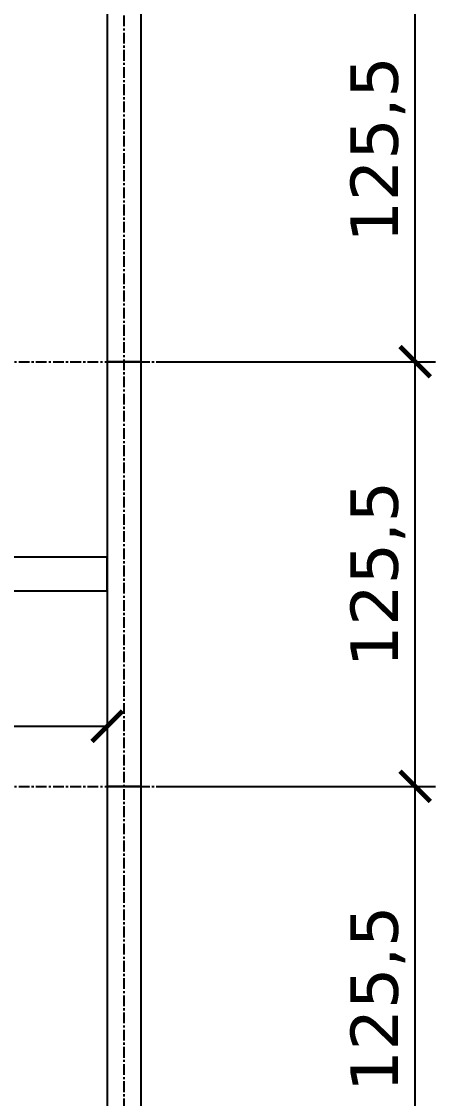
# Model space of a CAD drawing. Header units: centimetres. Extents: x -135 to 4099, y -1176 to 1044.
# Drawn here: x 717.7 to 840, y 227.3 to 545.5 of the extents above; entities that cross this region are included whole.
import ezdxf

# ---------------------------------------------------------------- set-up
doc = ezdxf.new("R2010")
doc.units = ezdxf.units.CM
doc.linetypes.add('CENTER', pattern=[5.08, 3.175, -0.635, 0.635, -0.635])
for name, color, linetype in [('AKS', 4, 'CENTER'), ('DIS_DUVAR_100', 30, 'Continuous'), ('IC_DUVAR_100', 30, 'Continuous'), ('OLCULER', 7, 'Continuous'), ('OZEL_PANEL_OLCU_CM', 3, 'Continuous')]:
    doc.layers.add(name, color=color, linetype=linetype)
doc.styles.add('PORTMAN', font='DejaVuSans.ttf')
doc.dimstyles.new('PORTMAN', dxfattribs={"dimtxt": 14, "dimasz": 9, "dimexe": 6, "dimexo": 5, "dimgap": 4, "dimtad": 1, "dimtxsty": 'PORTMAN', "dimblk": 'ARCHTICK', "dimcen": 2.5, "dimazin": 3, "dimtfac": 0.5, "dimtmove": 2, "dimatfit": 3})

# ---------------------------------------------------------------- blocks, each defined once
blk = doc.blocks.new('BOM_I15_1105p0_IC_DOLU')
blk.add_lwpolyline([(0, 0), (10, 0), (10, 110.5), (0, 110.5)], close=True)
blk = doc.blocks.new('BOM_D01_1255p0_DIS_DOLU')
blk.add_lwpolyline([(0, 0), (10, 0), (10, 125.5), (0, 125.5)], close=True)
blk = doc.blocks.new('_ARCHTICK')
at = {"color": 0, "linetype": 'BYBLOCK', "const_width": 0.15}
blk.add_lwpolyline([(-0.5, -0.5), (0.5, 0.5)], dxfattribs=at)

msp = doc.modelspace()

# ---------------------------------------------------------------- linework, layer by layer
at = {"layer": 'AKS'}
for p, q in [((748, -35), (748, 747)), ((-35, 445), (788, 445)), ((-35, 319.5), (788, 319.5))]:
    msp.add_line(p, q, dxfattribs=at)

# ---------------------------------------------------------------- block references
at = {"layer": 'DIS_DUVAR_100'}
for p in [(743, 445), (743, 319.5), (743, 194)]:
    msp.add_blockref('BOM_D01_1255p0_DIS_DOLU', p, dxfattribs=at)
at = {"layer": 'IC_DUVAR_100', "rotation": 270}
msp.add_blockref('BOM_I15_1105p0_IC_DOLU', (632.5, 387.25), dxfattribs=at)

# ---------------------------------------------------------------- dimensions: what is measured, and where the dimension line sits
at = {"layer": 'OLCULER'}
for base, p1, p2 in [((834, 445), (753, 445), (753, 570.5)), ((834, 319.5), (753, 319.5), (753, 445)), ((834, 194), (753, 194), (753, 319.5))]:
    msp.add_linear_dim(base=base, p1=p1, p2=p2, angle=90, dimstyle='PORTMAN', override={"dimtxt": 14, "dimasz": 9, "dimexe": 6, "dimexo": 5, "dimdec": 2, "dimzin": 8, "dimdsep": 44}, dxfattribs=at).render()
at = {"layer": 'OZEL_PANEL_OLCU_CM'}
msp.add_linear_dim(base=(632.5, 337.25), p1=(632.5, 387.25), p2=(743, 387.25), dimstyle='PORTMAN', override={"dimtxt": 14, "dimasz": 9, "dimexe": 6, "dimexo": 5, "dimdec": 2, "dimzin": 8, "dimdsep": 44}, dxfattribs=at).render()

doc.saveas('drawing.dxf')
